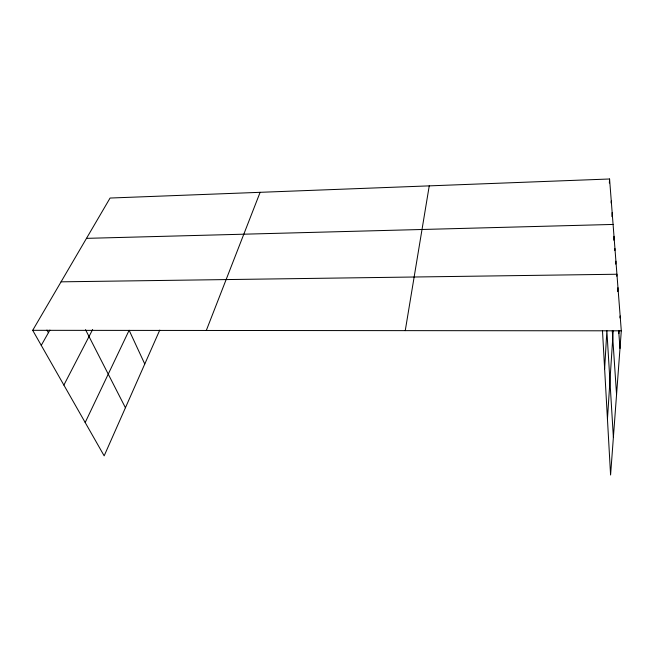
<?xml version="1.0" encoding="UTF-8"?>
<svg xmlns="http://www.w3.org/2000/svg" width="654" height="654" viewBox="0 0 654 654"><rect width="100%" height="100%" fill="white"/><g stroke="black" fill="none" stroke-linecap="round" stroke-linejoin="round"><path stroke-width="0.98" d="M609.356 183.014L609.569 178.992L110.076 198.039L32.7 330.319L104.166 455.846L159.756 330.106M611.163 203.059L611.277 201.031M611.931 216.629L612.169 212.558M604.631 368.881L606.871 330.662L613.378 437.387M613.771 240.19L614 236.323M614.825 250.515L614.948 248.569M615.741 264.126L615.921 261.208M607.443 419.075L613.215 330.989M616.804 276.192L616.926 274.239L61.059 281.833M617.703 291.61L617.973 287.703M618.888 333.589L619.101 330.654M620.008 317.926L620.156 315.964M609.569 178.992L621.3 330.818L610.583 475.008L602.473 330.442M405.251 330.638L429.245 185.867M206.304 330.466L260.12 192.317M85.192 422.509L129.132 330.278L144.771 364M63.879 385.083L92.647 329.534M41.259 345.353L49.9 330.074M86.492 238.358L613.084 224.436M32.7 330.319L621.3 330.818M46.941 330.057L48.412 332.706M85.519 329.673L125.429 407.744M618.676 330.711L619.992 348.451M612.283 330.859L616.559 394.575"/></g></svg>
